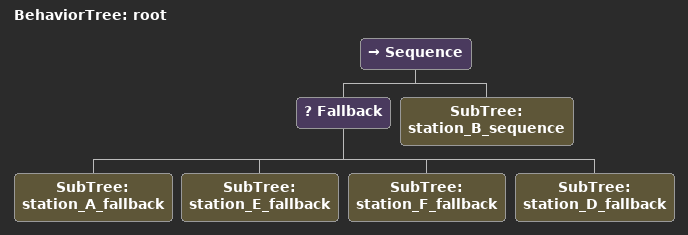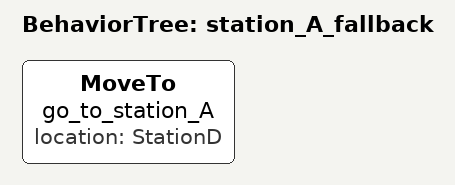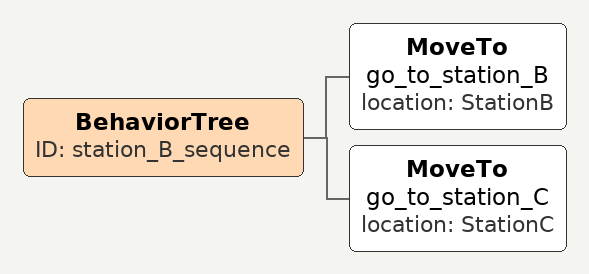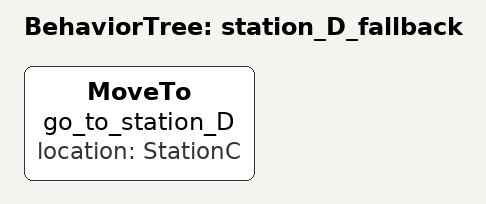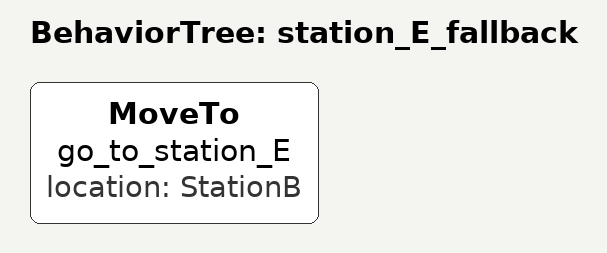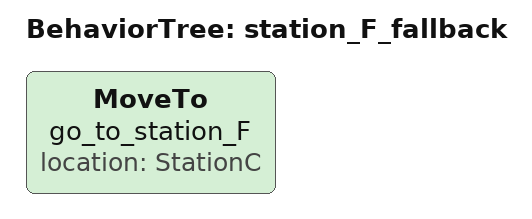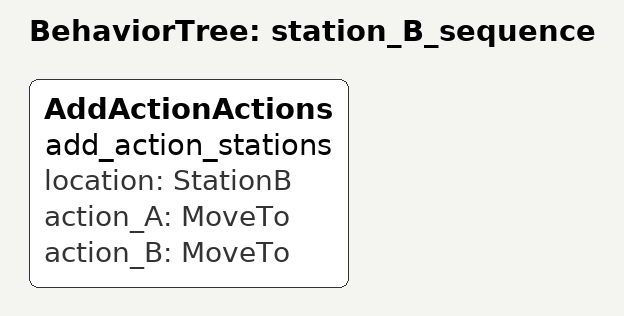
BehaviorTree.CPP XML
<root BTCPP_format="4">
    <BehaviorTree ID="root">
        <Sequence>
            <Fallback>
                <SubTree ID="station_A_fallback" />
                <SubTree ID="station_E_fallback" />
                <SubTree ID="station_F_fallback" />
                <SubTree ID="station_D_fallback" />
            </Fallback>
            <SubTree ID="station_B_sequence" />
        </Sequence>
    </BehaviorTree>

    <BehaviorTree ID="station_A_fallback">
        <MoveTo name="go_to_station_A" location="StationD"/>
    </BehaviorTree>

    <BehaviorTree ID="station_B_sequence">
        <MoveTo name="go_to_station_B" location="StationB"/>
        <MoveTo name="go_to_station_C" location="StationC"/>
    </BehaviorTree>

    <BehaviorTree ID="station_D_fallback">
        <MoveTo name="go_to_station_D" location="StationC"/>
    </BehaviorTree>

    <BehaviorTree ID="station_E_fallback">
        <MoveTo name="go_to_station_E" location="StationB"/>
    </BehaviorTree>

    <BehaviorTree ID="station_F_fallback">
        <MoveTo name="go_to_station_F" location="StationC"/>
    </BehaviorTree>

    <BehaviorTree ID="station_B_sequence">
        <AddActionActions name="add_action_stations" location="StationB" action_A="MoveTo" action_B="MoveTo"/>
    </BehaviorTree>

</root>
